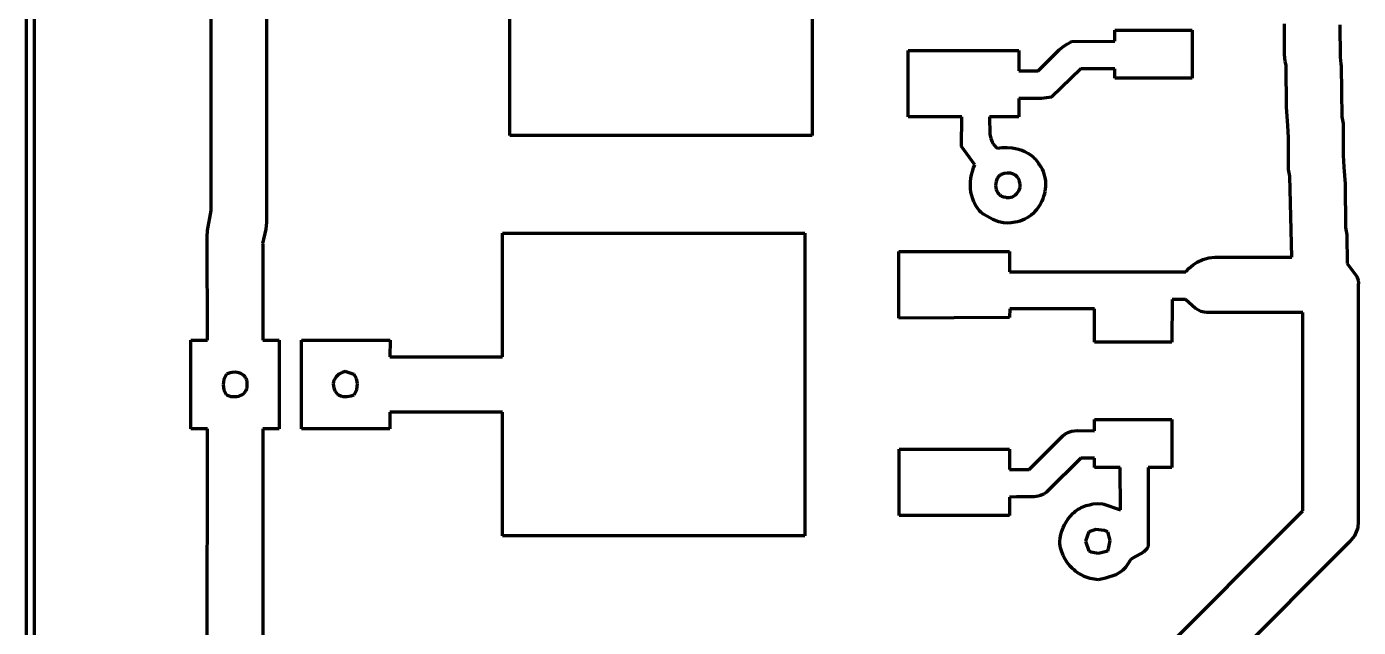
# Model space of a CAD drawing. Header units: millimetres. Extents: x 0 to 18.8, y 0 to 13.5.
# Drawn here: x 0 to 5.01, y 6.14 to 8.4 of the extents above; entities that cross this region are included whole.
import ezdxf

# ---------------------------------------------------------------- set-up
doc = ezdxf.new("R2010")
doc.units = ezdxf.units.MM
doc.layers.add('color#000000ff', color=7, linetype='CONTINUOUS', lineweight=100)

msp = doc.modelspace()

# ---------------------------------------------------------------- linework, layer by layer
at = {"layer": 'color#000000ff'}
for p, q in [((0, 0.007), (0, 13.493)), ((0.0281, 13.4655), (0.0279, 0.0346)), ((2.9583, 9.1319), (2.9583, 7.9931)), ((0.6946, 7.7226), (0.6944, 8.4444)), ((0.9028, 8.4444), (0.9029, 7.6662)), ((1.8195, 7.9931), (1.8194, 8.4583)), ((4.0972, 8.3472), (4.0973, 8.3889)), ((4.0973, 8.3889), (4.3889, 8.3889)), ((4.3889, 8.3889), (4.3889, 8.2083)), ((4.7365, 8.2968), (4.7366, 8.413)), ((4.9449, 8.4089), (4.9454, 8.2881)), ((3.8873, 8.3146), (3.9052, 8.329)), ((3.9052, 8.329), (3.9198, 8.3383)), ((3.9198, 8.3383), (3.9301, 8.3436)), ((3.9301, 8.3436), (3.9355, 8.3459)), ((3.9355, 8.3459), (4.0972, 8.3472)), ((3.3196, 8.0624), (3.3195, 8.3125)), ((3.3195, 8.3125), (3.7361, 8.3125)), ((3.7361, 8.3125), (3.7361, 8.2361)), ((3.8093, 8.2361), (3.8873, 8.3146)), ((4.7392, 8.2722), (4.7365, 8.2968)), ((4.9454, 8.2881), (4.948, 8.2623)), ((3.7361, 8.2361), (3.8093, 8.2361)), ((3.9695, 8.2433), (3.8592, 8.1371)), ((4.0971, 8.2431), (3.9695, 8.2433)), ((4.0973, 8.2083), (4.0971, 8.2431)), ((4.7422, 8.256), (4.7392, 8.2722)), ((4.7432, 8.0997), (4.7422, 8.256)), ((4.948, 8.2623), (4.9493, 8.2538)), ((4.9493, 8.2538), (4.9522, 8.0634)), ((4.3889, 8.2083), (4.0973, 8.2083)), ((3.7363, 8.1321), (3.736, 8.0625)), ((3.8215, 8.1315), (3.7363, 8.1321)), ((3.8592, 8.1371), (3.8215, 8.1315)), ((4.7493, 8.0297), (4.7432, 8.0997)), ((3.5208, 8.0625), (3.3196, 8.0624)), ((3.5205, 7.9508), (3.5208, 8.0625)), ((3.736, 8.0625), (3.6251, 8.0625)), ((3.6251, 8.0625), (3.6263, 7.9973)), ((4.7507, 7.9836), (4.7493, 8.0297)), ((4.9522, 8.0634), (4.9568, 8.0376)), ((4.9568, 8.0376), (4.9576, 7.9192)), ((2.9583, 7.9931), (1.8195, 7.9931)), ((3.6263, 7.9973), (3.6305, 7.981)), ((3.6305, 7.981), (3.6354, 7.9693)), ((4.7516, 7.8652), (4.7507, 7.9836)), ((3.5702, 7.8828), (3.5205, 7.9508)), ((3.6354, 7.9693), (3.6397, 7.9619)), ((3.6397, 7.9619), (3.6448, 7.9547)), ((3.6448, 7.9547), (3.6508, 7.9479)), ((3.6508, 7.9479), (3.6542, 7.9447)), ((3.6542, 7.9447), (3.6728, 7.9471)), ((3.6728, 7.9471), (3.6917, 7.9476)), ((3.6917, 7.9476), (3.7106, 7.9462)), ((3.7106, 7.9462), (3.723, 7.9442)), ((3.723, 7.9442), (3.7352, 7.9412)), ((3.7352, 7.9412), (3.7471, 7.9374)), ((3.7471, 7.9374), (3.7586, 7.9325)), ((3.7586, 7.9325), (3.7695, 7.9267)), ((3.7695, 7.9267), (3.7798, 7.9199)), ((3.5651, 7.8705), (3.5702, 7.8828)), ((3.7798, 7.9199), (3.7847, 7.9161)), ((3.7847, 7.9161), (3.7894, 7.9121)), ((3.7894, 7.9121), (3.7939, 7.9078)), ((3.7939, 7.9078), (3.7982, 7.9033)), ((3.7982, 7.9033), (3.8022, 7.8984)), ((3.8022, 7.8984), (3.806, 7.8933)), ((3.806, 7.8933), (3.8096, 7.888)), ((3.8096, 7.888), (3.8129, 7.8824)), ((3.8129, 7.8824), (3.8184, 7.8742)), ((3.8184, 7.8742), (3.8232, 7.8657)), ((4.9576, 7.9192), (4.9591, 7.8732)), ((4.9591, 7.8732), (4.9648, 7.8109)), ((3.5539, 7.8189), (3.5552, 7.832)), ((3.5552, 7.832), (3.5576, 7.845)), ((3.5576, 7.845), (3.5609, 7.8578)), ((3.5609, 7.8578), (3.5651, 7.8705)), ((3.6527, 7.8267), (3.6502, 7.8197)), ((3.6562, 7.8333), (3.6527, 7.8267)), ((3.6583, 7.8363), (3.6562, 7.8333)), ((3.6607, 7.8391), (3.6583, 7.8363)), ((3.6634, 7.8417), (3.6607, 7.8391)), ((3.6664, 7.844), (3.6634, 7.8417)), ((3.6696, 7.8461), (3.6664, 7.844)), ((3.6806, 7.8501), (3.6696, 7.8461)), ((3.6925, 7.8515), (3.6806, 7.8501)), ((3.7045, 7.8505), (3.6925, 7.8515)), ((3.7158, 7.847), (3.7045, 7.8505)), ((3.7234, 7.8428), (3.7158, 7.847)), ((3.7298, 7.8371), (3.7234, 7.8428)), ((3.7333, 7.8325), (3.7298, 7.8371)), ((3.7361, 7.8273), (3.7333, 7.8325)), ((3.7379, 7.8215), (3.7361, 7.8273)), ((3.8232, 7.8657), (3.8272, 7.857)), ((3.8272, 7.857), (3.8305, 7.848)), ((3.8305, 7.848), (3.833, 7.8389)), ((3.833, 7.8389), (3.8349, 7.8296)), ((3.8349, 7.8296), (3.836, 7.8202)), ((4.7561, 7.8393), (4.7516, 7.8652)), ((4.7638, 7.5347), (4.7561, 7.8393)), ((3.5535, 7.8059), (3.5539, 7.8189)), ((3.5542, 7.7929), (3.5535, 7.8059)), ((3.5558, 7.78), (3.5542, 7.7929)), ((3.5585, 7.7673), (3.5558, 7.78)), ((3.6488, 7.8123), (3.6485, 7.8047)), ((3.6485, 7.8047), (3.6491, 7.7972)), ((3.6502, 7.8197), (3.6488, 7.8123)), ((3.6491, 7.7972), (3.6508, 7.7899)), ((3.6508, 7.7899), (3.6535, 7.783)), ((3.6535, 7.783), (3.6572, 7.7767)), ((3.6572, 7.7767), (3.6594, 7.7739)), ((3.6594, 7.7739), (3.6619, 7.7712)), ((3.7237, 7.7693), (3.7286, 7.7739)), ((3.7286, 7.7739), (3.7328, 7.7791)), ((3.7328, 7.7791), (3.7363, 7.7849)), ((3.7363, 7.7849), (3.7388, 7.7911)), ((3.7385, 7.8183), (3.7379, 7.8215)), ((3.7396, 7.8148), (3.7385, 7.8183)), ((3.7388, 7.7911), (3.7405, 7.7976)), ((3.7404, 7.8113), (3.7396, 7.8148)), ((3.741, 7.8044), (3.7404, 7.8113)), ((3.7405, 7.7976), (3.741, 7.8044)), ((3.8321, 7.773), (3.8294, 7.7638)), ((3.8341, 7.7823), (3.8321, 7.773)), ((3.8355, 7.7918), (3.8341, 7.7823)), ((3.8363, 7.8012), (3.8355, 7.7918)), ((3.836, 7.8202), (3.8365, 7.8107)), ((3.8365, 7.8107), (3.8363, 7.8012)), ((4.9648, 7.8109), (4.9661, 7.6468)), ((0.6949, 7.7109), (0.6946, 7.7226)), ((3.5623, 7.7549), (3.5585, 7.7673)), ((3.5671, 7.7428), (3.5623, 7.7549)), ((3.5731, 7.7311), (3.5671, 7.7428)), ((3.5801, 7.7198), (3.5731, 7.7311)), ((3.6619, 7.7712), (3.6646, 7.7689)), ((3.6646, 7.7689), (3.6675, 7.7667)), ((3.6675, 7.7667), (3.6707, 7.7649)), ((3.6707, 7.7649), (3.6742, 7.7634)), ((3.6742, 7.7634), (3.6779, 7.7622)), ((3.6779, 7.7622), (3.6818, 7.7614)), ((3.6818, 7.7614), (3.6853, 7.7603)), ((3.6853, 7.7603), (3.6888, 7.7596)), ((3.6888, 7.7596), (3.6923, 7.7591)), ((3.6923, 7.7591), (3.6992, 7.7591)), ((3.6992, 7.7591), (3.7058, 7.7603)), ((3.7058, 7.7603), (3.7122, 7.7624)), ((3.7122, 7.7624), (3.7182, 7.7654)), ((3.7182, 7.7654), (3.7237, 7.7693)), ((3.8135, 7.7291), (3.8082, 7.7211)), ((3.8183, 7.7374), (3.8135, 7.7291)), ((3.8225, 7.7459), (3.8183, 7.7374)), ((3.8263, 7.7548), (3.8225, 7.7459)), ((3.8294, 7.7638), (3.8263, 7.7548)), ((0.681, 7.6347), (0.6949, 7.7109)), ((3.5841, 7.7144), (3.5801, 7.7198)), ((3.5883, 7.7091), (3.5841, 7.7144)), ((3.5929, 7.7039), (3.5883, 7.7091)), ((3.6044, 7.6954), (3.5929, 7.7039)), ((3.6377, 7.6763), (3.6044, 7.6954)), ((3.6601, 7.6681), (3.6377, 7.6763)), ((3.7499, 7.6739), (3.7408, 7.6706)), ((3.7585, 7.6778), (3.7499, 7.6739)), ((3.7669, 7.6824), (3.7585, 7.6778)), ((3.7748, 7.6876), (3.7669, 7.6824)), ((3.7823, 7.6933), (3.7748, 7.6876)), ((3.7895, 7.6996), (3.7823, 7.6933)), ((3.7962, 7.7063), (3.7895, 7.6996)), ((3.8024, 7.7135), (3.7962, 7.7063)), ((3.8082, 7.7211), (3.8024, 7.7135)), ((0.6803, 7.6113), (0.681, 7.6347)), ((0.9003, 7.6402), (0.8886, 7.5861)), ((0.9029, 7.6662), (0.9003, 7.6402)), ((1.7916, 7.1597), (1.7917, 7.625)), ((1.7917, 7.625), (2.9305, 7.625)), ((2.9305, 7.625), (2.9305, 6.4861)), ((3.6787, 7.6642), (3.6601, 7.6681)), ((3.6929, 7.6632), (3.6787, 7.6642)), ((3.7073, 7.6638), (3.6929, 7.6632)), ((3.7218, 7.6663), (3.7073, 7.6638)), ((3.7314, 7.6681), (3.7218, 7.6663)), ((3.7408, 7.6706), (3.7314, 7.6681)), ((4.9661, 7.6468), (4.9715, 7.6192)), ((0.6806, 7.2223), (0.6803, 7.6113)), ((0.8886, 7.5861), (0.8888, 7.5831)), ((0.8888, 7.5831), (0.8889, 7.2223)), ((4.9715, 7.6192), (4.9725, 7.5109)), ((3.2847, 7.3056), (3.2847, 7.5555)), ((3.2847, 7.5555), (3.7014, 7.5555)), ((3.7014, 7.5555), (3.7013, 7.4794)), ((4.4076, 7.5163), (4.4291, 7.5259)), ((4.4291, 7.5259), (4.4518, 7.5321)), ((4.4518, 7.5321), (4.4754, 7.5347)), ((4.4754, 7.5347), (4.485, 7.5348)), ((4.485, 7.5348), (4.7638, 7.5347)), ((3.7013, 7.4794), (4.3648, 7.4796)), ((4.3648, 7.4796), (4.3774, 7.4939)), ((4.3774, 7.4939), (4.3918, 7.5062)), ((4.3918, 7.5062), (4.4076, 7.5163)), ((4.9725, 7.5109), (5.009, 7.4626)), ((5.009, 7.4626), (5.0136, 7.4476)), ((5.0136, 7.4476), (5.0144, 7.438)), ((5.0144, 7.438), (5.014, 7.4313)), ((5.014, 7.4313), (5.0141, 6.5405)), ((4.3133, 7.3756), (4.3125, 7.2153)), ((4.3638, 7.375), (4.3133, 7.3756)), ((4.401, 7.3416), (4.3638, 7.375)), ((3.7018, 7.3401), (3.7012, 7.3071)), ((4.0208, 7.3403), (3.7018, 7.3401)), ((4.0209, 7.2153), (4.0208, 7.3403)), ((4.4212, 7.3306), (4.401, 7.3416)), ((4.434, 7.3273), (4.4212, 7.3306)), ((4.4442, 7.3266), (4.434, 7.3273)), ((4.805, 7.3267), (4.4442, 7.3266)), ((4.8057, 6.5798), (4.805, 7.3267)), ((3.7012, 7.3071), (3.2847, 7.3056)), ((0.6181, 7.2222), (0.6806, 7.2223)), ((0.6181, 6.8889), (0.6181, 7.2222)), ((0.8889, 7.2223), (0.9514, 7.2222)), ((0.9514, 7.2222), (0.9514, 6.889)), ((1.0347, 6.8889), (1.0348, 7.2222)), ((1.0348, 7.2222), (1.3683, 7.222)), ((1.3683, 7.222), (1.3677, 7.1601)), ((4.3125, 7.2153), (4.0209, 7.2153)), ((1.3677, 7.1601), (1.7916, 7.1597)), ((0.7424, 7.0738), (0.7398, 7.0546)), ((0.7508, 7.0919), (0.7424, 7.0738)), ((0.7524, 7.0944), (0.7508, 7.0919)), ((0.7591, 7.0975), (0.7524, 7.0944)), ((0.7662, 7.0997), (0.7591, 7.0975)), ((0.7735, 7.1011), (0.7662, 7.0997)), ((0.7847, 7.1015), (0.7735, 7.1011)), ((0.7921, 7.1007), (0.7847, 7.1015)), ((0.7992, 7.099), (0.7921, 7.1007)), ((0.806, 7.0965), (0.7992, 7.099)), ((0.8122, 7.0931), (0.806, 7.0965)), ((0.8178, 7.0889), (0.8122, 7.0931)), ((0.8225, 7.0839), (0.8178, 7.0889)), ((0.8245, 7.0811), (0.8225, 7.0839)), ((0.8263, 7.0781), (0.8245, 7.0811)), ((0.8278, 7.0748), (0.8263, 7.0781)), ((0.829, 7.0714), (0.8278, 7.0748)), ((0.8299, 7.0678), (0.829, 7.0714)), ((1.1589, 7.0747), (1.156, 7.0668)), ((1.1649, 7.0842), (1.1589, 7.0747)), ((1.1753, 7.0941), (1.1649, 7.0842)), ((1.1882, 7.1012), (1.1753, 7.0941)), ((1.1997, 7.1047), (1.1882, 7.1012)), ((1.2338, 7.0929), (1.1997, 7.1047)), ((1.2422, 7.0779), (1.2338, 7.0929)), ((1.2463, 7.0591), (1.2422, 7.0779)), ((0.7398, 7.0546), (0.743, 7.0354)), ((0.743, 7.0354), (0.7519, 7.0173)), ((0.8123, 7.0181), (0.8179, 7.0223)), ((0.8179, 7.0223), (0.8226, 7.0274)), ((0.8226, 7.0274), (0.8246, 7.0302)), ((0.8246, 7.0302), (0.8264, 7.0332)), ((0.8264, 7.0332), (0.8279, 7.0365)), ((0.8279, 7.0365), (0.8291, 7.0399)), ((0.8291, 7.0399), (0.8299, 7.0436)), ((0.8304, 7.064), (0.8299, 7.0678)), ((0.8299, 7.0436), (0.8305, 7.0475)), ((0.8306, 7.06), (0.8304, 7.064)), ((0.8305, 7.0558), (0.8306, 7.06)), ((0.8307, 7.0515), (0.8305, 7.0558)), ((0.8305, 7.0475), (0.8307, 7.0515)), ((1.156, 7.0668), (1.1548, 7.0582)), ((1.1548, 7.0582), (1.1553, 7.0492)), ((1.1553, 7.0492), (1.1568, 7.043)), ((1.1568, 7.043), (1.1576, 7.0394)), ((1.1576, 7.0394), (1.1586, 7.0361)), ((1.1586, 7.0361), (1.1614, 7.0301)), ((1.1614, 7.0301), (1.1651, 7.025)), ((1.1651, 7.025), (1.1694, 7.0206)), ((1.1694, 7.0206), (1.1744, 7.017)), ((1.2337, 7.0168), (1.2436, 7.0373)), ((1.2436, 7.0373), (1.2463, 7.0591)), ((0.7519, 7.0173), (0.7552, 7.0156)), ((0.7552, 7.0156), (0.7622, 7.0128)), ((0.7622, 7.0128), (0.7695, 7.0109)), ((0.7695, 7.0109), (0.777, 7.01)), ((0.777, 7.01), (0.7845, 7.0098)), ((0.7845, 7.0098), (0.792, 7.0106)), ((0.792, 7.0106), (0.7992, 7.0122)), ((0.7992, 7.0122), (0.806, 7.0148)), ((0.806, 7.0148), (0.8123, 7.0181)), ((1.1744, 7.017), (1.1829, 7.013)), ((1.1829, 7.013), (1.1922, 7.0106)), ((1.1922, 7.0106), (1.2053, 7.0098)), ((1.2053, 7.0098), (1.2217, 7.0123)), ((1.2217, 7.0123), (1.2337, 7.0168)), ((1.7915, 6.9515), (1.3679, 6.9511)), ((1.3679, 6.9511), (1.3681, 6.8889)), ((1.7917, 6.4861), (1.7915, 6.9515)), ((4.0208, 6.8818), (4.0209, 6.9236)), ((4.0209, 6.9236), (4.3125, 6.9236)), ((4.3125, 6.9236), (4.3125, 6.743)), ((0.6806, 6.8889), (0.6181, 6.8889)), ((0.6796, 5.7563), (0.6806, 6.8889)), ((0.9514, 6.889), (0.8889, 6.8888)), ((0.8889, 6.8888), (0.8895, 5.7565)), ((1.3681, 6.8889), (1.0347, 6.8889)), ((3.909, 6.8682), (3.9163, 6.8727)), ((3.9163, 6.8727), (3.9239, 6.8763)), ((3.9239, 6.8763), (3.9358, 6.8799)), ((3.9358, 6.8799), (3.9565, 6.8826)), ((3.9565, 6.8826), (4.0208, 6.8818)), ((3.7743, 6.7361), (3.9021, 6.8625)), ((3.9021, 6.8625), (3.909, 6.8682)), ((3.2848, 6.5625), (3.2848, 6.8125)), ((3.2848, 6.8125), (3.7013, 6.8125)), ((3.7013, 6.8125), (3.7014, 6.7361)), ((3.9694, 6.7782), (3.844, 6.6536)), ((4.0207, 6.7777), (3.9694, 6.7782)), ((4.021, 6.7431), (4.0207, 6.7777)), ((3.7014, 6.7361), (3.7743, 6.7361)), ((4.118, 6.7431), (4.021, 6.7431)), ((4.1191, 6.5839), (4.118, 6.7431)), ((4.2232, 6.7437), (4.2227, 6.4464)), ((4.3125, 6.743), (4.2232, 6.7437)), ((3.7014, 6.632), (3.7013, 6.5625)), ((3.7266, 6.6325), (3.7014, 6.632)), ((3.7936, 6.6323), (3.7266, 6.6325)), ((3.8083, 6.635), (3.7936, 6.6323)), ((3.8178, 6.6379), (3.8083, 6.635)), ((3.8269, 6.6419), (3.8178, 6.6379)), ((3.8313, 6.6443), (3.8269, 6.6419)), ((3.8357, 6.6471), (3.8313, 6.6443)), ((3.8399, 6.6502), (3.8357, 6.6471)), ((3.844, 6.6536), (3.8399, 6.6502)), ((3.9303, 6.5605), (3.9393, 6.5699)), ((3.9393, 6.5699), (3.9441, 6.5743)), ((3.9441, 6.5743), (3.9491, 6.5784)), ((3.9491, 6.5784), (3.9543, 6.5823)), ((3.9543, 6.5823), (3.9597, 6.5859)), ((3.9597, 6.5859), (3.9653, 6.5893)), ((3.9653, 6.5893), (3.9711, 6.5924)), ((3.9711, 6.5924), (3.9771, 6.5951)), ((3.9771, 6.5951), (3.9833, 6.5976)), ((3.9833, 6.5976), (3.9896, 6.5997)), ((3.9896, 6.5997), (3.9962, 6.6015)), ((3.9962, 6.6015), (4.0029, 6.603)), ((4.0029, 6.603), (4.0152, 6.6062)), ((4.0152, 6.6062), (4.0316, 6.6079)), ((4.0316, 6.6079), (4.0521, 6.6063)), ((4.0435, 5.8175), (4.8057, 6.5798)), ((4.0521, 6.6063), (4.1191, 6.5839)), ((3.7013, 6.5625), (3.2848, 6.5625)), ((3.9028, 6.5158), (3.9084, 6.5278)), ((3.9084, 6.5278), (3.9148, 6.5394)), ((3.9148, 6.5394), (3.9221, 6.5503)), ((3.9221, 6.5503), (3.9303, 6.5605)), ((5.0141, 6.5405), (5.0128, 6.5165)), ((2.9305, 6.4861), (1.7917, 6.4861)), ((3.89, 6.4645), (3.8917, 6.4776)), ((3.8917, 6.4776), (3.8945, 6.4906)), ((3.8945, 6.4906), (3.8982, 6.5033)), ((3.8982, 6.5033), (3.9028, 6.5158)), ((3.9996, 6.501), (3.9864, 6.4659)), ((4.0264, 6.51), (3.9996, 6.501)), ((4.0585, 6.5064), (4.0264, 6.51)), ((4.0707, 6.5012), (4.0585, 6.5064)), ((4.0797, 6.469), (4.0707, 6.5012)), ((4.074, 6.4367), (4.0797, 6.469)), ((5.0004, 6.4863), (4.9812, 6.4632)), ((5.0128, 6.5165), (5.0004, 6.4863)), ((3.8907, 6.4566), (3.89, 6.4645)), ((3.8919, 6.4488), (3.8907, 6.4566)), ((3.8934, 6.4411), (3.8919, 6.4488)), ((3.8954, 6.4335), (3.8934, 6.4411)), ((3.8977, 6.4261), (3.8954, 6.4335)), ((3.9003, 6.4189), (3.8977, 6.4261)), ((3.9033, 6.4118), (3.9003, 6.4189)), ((3.9864, 6.4659), (3.9995, 6.4295)), ((3.9995, 6.4295), (4.0068, 6.426)), ((4.0068, 6.426), (4.0362, 6.4202)), ((4.0362, 6.4202), (4.0706, 6.4293)), ((4.0706, 6.4293), (4.074, 6.4367)), ((4.2049, 6.4251), (4.1661, 6.4031)), ((4.9812, 6.4632), (4.2015, 5.6844)), ((4.2128, 6.4317), (4.2049, 6.4251)), ((4.2173, 6.4369), (4.2128, 6.4317)), ((4.2211, 6.443), (4.2173, 6.4369)), ((4.2227, 6.4464), (4.2211, 6.443)), ((3.9066, 6.405), (3.9033, 6.4118)), ((3.9103, 6.3983), (3.9066, 6.405)), ((3.9143, 6.3918), (3.9103, 6.3983)), ((3.9185, 6.3855), (3.9143, 6.3918)), ((3.9231, 6.3794), (3.9185, 6.3855)), ((3.9279, 6.3736), (3.9231, 6.3794)), ((3.933, 6.368), (3.9279, 6.3736)), ((4.143, 6.3741), (4.1373, 6.3668)), ((4.1481, 6.3822), (4.143, 6.3741)), ((4.1498, 6.3856), (4.1481, 6.3822)), ((4.1536, 6.3915), (4.1498, 6.3856)), ((4.1582, 6.3967), (4.1536, 6.3915)), ((4.1661, 6.4031), (4.1582, 6.3967)), ((3.9384, 6.3627), (3.933, 6.368)), ((3.9441, 6.3577), (3.9384, 6.3627)), ((3.9499, 6.3529), (3.9441, 6.3577)), ((3.956, 6.3484), (3.9499, 6.3529)), ((3.9623, 6.3442), (3.956, 6.3484)), ((3.9689, 6.3403), (3.9623, 6.3442)), ((3.9756, 6.3367), (3.9689, 6.3403)), ((3.9825, 6.3334), (3.9756, 6.3367)), ((3.9896, 6.3305), (3.9825, 6.3334)), ((3.9969, 6.3279), (3.9896, 6.3305)), ((4.0043, 6.3257), (3.9969, 6.3279)), ((4.0119, 6.3238), (4.0043, 6.3257)), ((4.0196, 6.3224), (4.0119, 6.3238)), ((4.0274, 6.3213), (4.0196, 6.3224)), ((4.0354, 6.3206), (4.0274, 6.3213)), ((4.0623, 6.3262), (4.0354, 6.3206)), ((4.1013, 6.3398), (4.0623, 6.3262)), ((4.117, 6.3488), (4.1013, 6.3398)), ((4.1277, 6.3571), (4.117, 6.3488)), ((4.1373, 6.3668), (4.1277, 6.3571))]:
    msp.add_line(p, q, dxfattribs=at)

doc.saveas('drawing.dxf')
